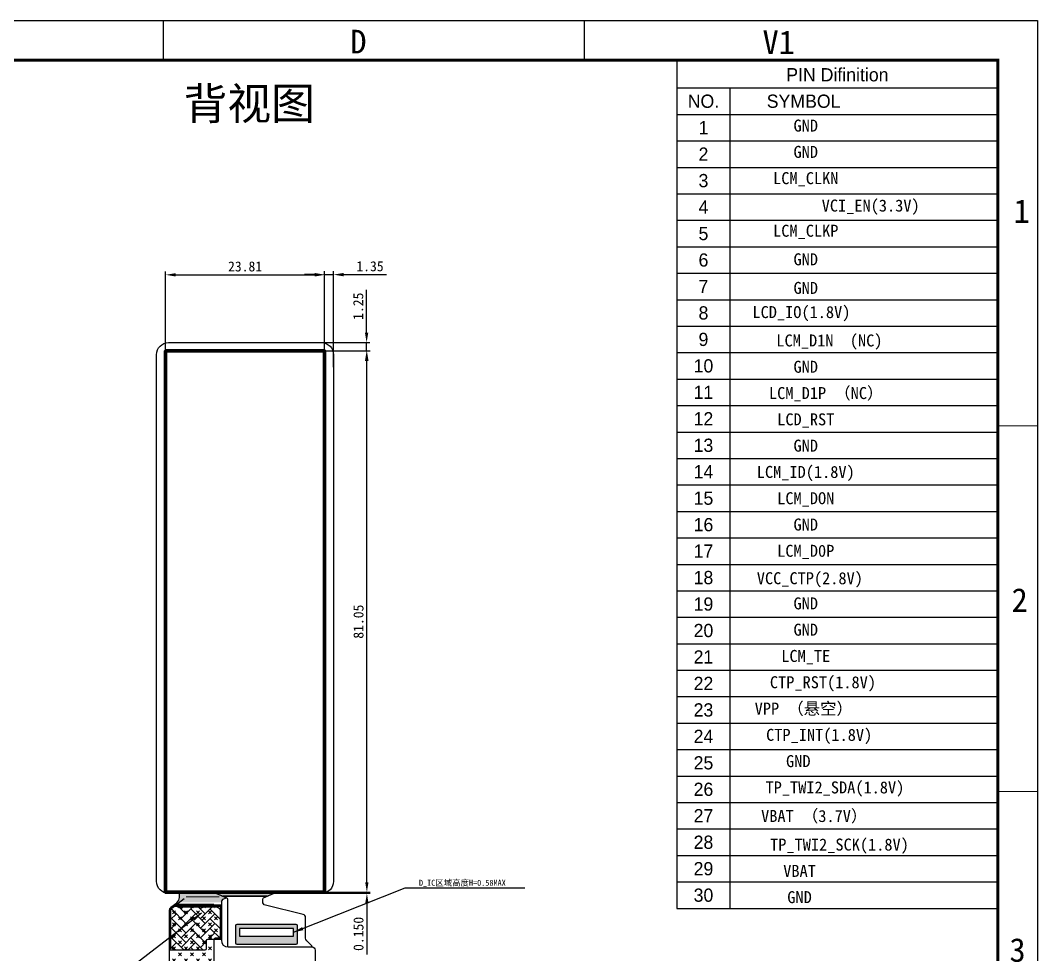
# Model space of a CAD drawing. Header units: millimetres. Extents: x 511 to 867, y 19 to 249.
# Drawn here: x 684.5 to 836.8, y 109.3 to 249.2 of the extents above; entities that cross this region are included whole.
import ezdxf

# ---------------------------------------------------------------- set-up
doc = ezdxf.new("R2010")
doc.units = ezdxf.units.MM
for name, color, linetype in [('03 Solder Resist', 6, 'Continuous'), ('07 Cutline', 4, 'Continuous'), ('AUDIT_I_150619145223-0', 7, 'Continuous'), ('DIM', 3, 'Continuous'), ('Gate1.drawing', 3, 'Continuous'), ('Layout.drawing', 5, 'Continuous'), ('标注', 3, 'Continuous')]:
    doc.layers.add(name, color=color, linetype=linetype)
doc.styles.get("Standard").update_dxf_attribs({"font": ''})
doc.styles.add('TEXTSTYLE_7', font='')
doc.styles.add('宋体', font='')
doc.styles.get('Standard').set_extended_font_data('SimSun')
doc.styles.get('TEXTSTYLE_7').set_extended_font_data('YouYuan')
doc.styles.get('宋体').set_extended_font_data('SimSun')
doc.dimstyles.new('8ISO-25', dxfattribs={"dimtxt": 1.2, "dimasz": 1.5, "dimexe": 1.25, "dimexo": 0.625, "dimgap": 0.25, "dimtad": 1, "dimzin": 1, "dimdsep": 46, "dimtxsty": '宋体', "dimcen": 1.2, "dimclrd": 3, "dimclre": 3, "dimclrt": 3, "dimadec": 0, "dimazin": 0, "dimtol": 1, "dimtp": 0.15, "dimtm": 0.15, "dimtfac": 1, "dimtmove": 0, "dimatfit": 3, "dimfxl": 1, "dimarcsym": 0})
doc.dimstyles.new('GONGCHA', dxfattribs={"dimtxt": 1.5, "dimasz": 1.5, "dimexe": 0.5, "dimexo": 0.5, "dimgap": 0.5, "dimtad": 1, "dimzin": 0, "dimdsep": 46, "dimtxsty": 'Standard', "dimcen": 3.2, "dimclrd": 3, "dimclre": 3, "dimclrt": 3, "dimadec": 0, "dimazin": 0, "dimtol": 1, "dimtfac": 1, "dimtmove": 0, "dimatfit": 3, "dimfxl": 1, "dimtolj": 1, "dimtzin": 0, "dimarcsym": 0})

# ---------------------------------------------------------------- blocks, each defined once
blk = doc.blocks.new('*D692')
at = {"layer": 'Defpoints', "color": 0}
for p in [(730.04, 211.07), (706.24, 196.79), (730.04, 196.79)]:
    blk.add_point(p, dxfattribs=at)
at = {"layer": '标注', "color": 3, "lineweight": -2}
for p, q in [((706.24, 197.29), (706.24, 211.57)), ((707.74, 211.07), (728.54, 211.07)), ((730.04, 197.29), (730.04, 211.57))]:
    blk.add_line(p, q, dxfattribs=at)
at = {"layer": '标注', "color": 3}
for points in [[(707.74, 211.32), (707.74, 210.82), (706.24, 211.07)], [(728.54, 211.32), (728.54, 210.82), (730.04, 211.07)]]:
    blk.add_solid(points, dxfattribs=at)
at = {"layer": '标注', "color": 3, "insert": (718.14, 212.32), "char_height": 1.5, "attachment_point": 5}
blk.add_mtext('\\A1;23.81', dxfattribs=at)
blk = doc.blocks.new('*D693')
at = {"layer": 'Defpoints', "color": 0}
for p in [(730.04, 211.07), (731.39, 211.1), (731.39, 196.75)]:
    blk.add_point(p, dxfattribs=at)
at = {"layer": '标注', "color": 3, "lineweight": -2}
for p, q in [((728.54, 211.1), (727.04, 211.1)), ((730.04, 211.57), (730.04, 211.6)), ((730.04, 211.1), (731.39, 211.1)), ((731.39, 197.25), (731.39, 211.6)), ((732.89, 211.1), (739.3, 211.1))]:
    blk.add_line(p, q, dxfattribs=at)
at = {"layer": '标注', "color": 3}
for points in [[(728.54, 211.35), (728.54, 210.85), (730.04, 211.1)], [(732.89, 211.35), (732.89, 210.85), (731.39, 211.1)]]:
    blk.add_solid(points, dxfattribs=at)
at = {"layer": '标注', "color": 3, "insert": (736.85, 212.35), "char_height": 1.5, "attachment_point": 5}
blk.add_mtext('\\A1;1.35', dxfattribs=at)
blk = doc.blocks.new('*D694')
at = {"layer": 'Defpoints', "color": 0}
for p in [(727.97, 199.67), (736.38, 199.67), (729.41, 118.62)]:
    blk.add_point(p, dxfattribs=at)
at = {"layer": '标注', "color": 3, "lineweight": -2}
for p, q in [((728.47, 199.67), (736.88, 199.67)), ((736.38, 120.12), (736.38, 198.17)), ((729.91, 118.62), (736.88, 118.62))]:
    blk.add_line(p, q, dxfattribs=at)
at = {"layer": '标注', "color": 3}
for points in [[(736.13, 198.17), (736.63, 198.17), (736.38, 199.67)], [(736.13, 120.12), (736.63, 120.12), (736.38, 118.62)]]:
    blk.add_solid(points, dxfattribs=at)
at = {"layer": '标注', "color": 3, "insert": (735.13, 159.14), "char_height": 1.5, "attachment_point": 5, "rotation": 90}
blk.add_mtext('\\A1;81.05', dxfattribs=at)
blk = doc.blocks.new('*D695')
at = {"layer": 'Defpoints', "color": 0}
for p in [(728.45, 200.92), (728.9, 199.67), (736.34, 200.92)]:
    blk.add_point(p, dxfattribs=at)
at = {"layer": '标注', "color": 3, "lineweight": -2}
for p, q in [((736.34, 202.42), (736.34, 208.83)), ((728.95, 200.92), (736.84, 200.92)), ((729.4, 199.67), (736.84, 199.67)), ((736.34, 199.67), (736.34, 200.92)), ((736.34, 198.17), (736.34, 196.67))]:
    blk.add_line(p, q, dxfattribs=at)
at = {"layer": '标注', "color": 3}
for points in [[(736.09, 202.42), (736.59, 202.42), (736.34, 200.92)], [(736.09, 198.17), (736.59, 198.17), (736.34, 199.67)]]:
    blk.add_solid(points, dxfattribs=at)
at = {"layer": '标注', "color": 3, "insert": (735.09, 206.37), "char_height": 1.5, "attachment_point": 5, "rotation": 90}
blk.add_mtext('\\A1;1.25', dxfattribs=at)
blk = doc.blocks.new('*D696')
at = {"layer": 'Defpoints', "color": 0}
for p in [(729.1, 118.47), (736.38, 118.62), (736.38, 118.62)]:
    blk.add_point(p, dxfattribs=at)
at = {"layer": '标注', "color": 3, "lineweight": -2}
for p, q in [((736.38, 120.12), (736.38, 121.62)), ((729.6, 118.47), (736.88, 118.47)), ((736.38, 118.62), (736.38, 118.47)), ((736.38, 116.97), (736.38, 109.31))]:
    blk.add_line(p, q, dxfattribs=at)
at = {"layer": '标注', "color": 3}
for points in [[(736.13, 120.12), (736.63, 120.12), (736.38, 118.62)], [(736.13, 116.97), (736.63, 116.97), (736.38, 118.47)]]:
    blk.add_solid(points, dxfattribs=at)
at = {"layer": '标注', "color": 3, "insert": (735.13, 112.39), "char_height": 1.5, "attachment_point": 5, "rotation": 90}
blk.add_mtext('\\A1;0.150', dxfattribs=at)

msp = doc.modelspace()

# ---------------------------------------------------------------- hatches: boundary and pattern name
h = msp.add_hatch(color=2)
h.dxf.hatch_style = 1
h.paths.add_polyline_path([(713.6953, 118.6151, 0.15021234), (713.8727, 118.4609), (714.8778, 118.0151), (721.404, 118.0151), (722.409, 118.4609, 0.15021234), (722.5864, 118.6151)])
at = {"lineweight": -3}
h = msp.add_hatch(dxfattribs=at)
h.set_pattern_fill('CROSS', scale=0.05)
h.set_pattern_definition([(135, (728.3898, -2.2504), (0.898026, 0.898026), [0.635, -0.635]), (45, (727.9409, -2.2504), (0.898026, -0.898026), [0.635, -0.635])])
h.paths.add_polyline_path([(727.9409, 92.0175, -0.41421356), (727.6409, 91.7175), (707.3369, 91.7175, -0.41421356), (707.0369, 92.0175), (707.0369, 115.9909, -0.23488896), (707.1558, 116.2301), (707.5687, 116.5427), (714.3854, 116.5427), (714.3854, 111.9427, -0.41421356), (714.1854, 111.7427), (713.6854, 111.7427, 0.41421356), (713.4854, 111.5427), (713.4854, 105.9251, 0.41421356), (713.6854, 105.7251), (726.5409, 105.7251, -0.41421356), (726.7409, 105.5251), (726.7409, 97.7911, 0.41421356), (727.3409, 97.1911), (727.6409, 97.1911, -0.41421356), (727.9409, 96.8911)])
h = msp.add_hatch(color=4)
h.dxf.hatch_style = 1
h.paths.add_polyline_path([(716.7079, 113.6181), (716.7079, 111.0321, 0.41421356), (716.9079, 110.8321), (725.7879, 110.8321, 0.41421356), (725.9879, 111.0321), (725.9879, 113.6181, 0.41421356), (725.7879, 113.8181), (716.9079, 113.8181, 0.41421356)])
h.paths.add_polyline_path([(717.3079, 113.2181), (717.3079, 112.0321), (725.3879, 112.0321), (725.3879, 113.2181)], flags=16)
at = {"layer": '标注'}
h = msp.add_hatch(color=256, dxfattribs=at)
h.paths.add_polyline_path([(715.4215, 117.7756, 0.08272514), (715.3666, 117.8117), (713.8729, 118.4743, -0.13999129), (713.7042, 118.6151), (708.3209, 118.6151), (708.3209, 117.8601, -0.20657135), (708.0068, 117.1325), (714.5855, 117.1325, -0.3069744), (714.9127, 117.5884)])
edge = h.paths.add_edge_path()
edge.add_arc((707.2356, 117.8803), 1.0854, 296.698196, 358.936781)
edge = h.paths.add_edge_path()
edge.add_line((708.3209, 117.8601), (708.3209, 118.6151))
edge = h.paths.add_edge_path(flags=17)
edge.add_line((715.4215, 117.7756), (714.9127, 117.5884))
edge = h.paths.add_edge_path(flags=17)
edge.add_arc((715.0854, 117.1191), 0.5, 110.201097, 178.461679)
edge = h.paths.add_edge_path()
edge.add_line((708.3209, 118.6151), (713.7042, 118.6151))
edge = h.paths.add_edge_path()
edge.add_arc((715.1188, 117.0751), 0.5531, 111.881088, 195.370199)
edge = h.paths.add_edge_path()
edge.add_line((707.7233, 116.9106), (714.5855, 116.9286))
edge = h.paths.add_edge_path()
edge.add_arc((714.035, 118.8399), 0.4, 211.910444, 246.081098)
edge.add_line((713.8729, 118.4743), (715.3666, 117.8117))
edge.add_arc((715.2855, 117.6289), 0.2, 47.164964, 66.081098, ccw=False)
h = msp.add_hatch(dxfattribs=at)
h.set_pattern_fill('AR-HBONE', color=3, scale=0.01, style=0)
h.set_pattern_definition([(135, (2272.5689, -361.6338), (-1e-16, 1.436841), [3.048, -1.016]), (45, (2271.8505, -360.9154), (-1e-16, 1.436841), [3.048, -1.016])])
h.paths.add_polyline_path([(706.9369, 115.9909, -0.23488896), (707.0954, 116.3099), (707.6672, 116.7427), (714.4854, 116.7427), (714.4854, 111.5427), (712.5023, 111.5427, 0.41421356), (712.3023, 111.3427), (712.3023, 110.1419, -0.41421356), (712.1023, 109.9419), (706.9369, 109.9419)])

# ---------------------------------------------------------------- linework, layer by layer
at = {"color": 0, "lineweight": 25}
for p, q in [((510.7149, 249.1761), (836.8348, 249.1761)), ((705.9108, 243.2251), (705.9108, 249.1761)), ((768.9924, 243.2251), (768.9924, 249.1761)), ((836.8348, 249.1761), (836.8348, 19.464)), ((830.8837, 243.2251), (516.666, 243.2251)), ((830.8837, 25.4151), (830.8837, 243.2251))]:
    msp.add_line(p, q, dxfattribs=at)
at = {"color": 7, "lineweight": 0}
for p, q in [((830.8837, 243.2251), (807.3114, 243.2251)), ((830.8837, 143.9695), (830.8837, 243.2251)), ((830.8837, 155.6981), (830.8837, 243.2251))]:
    msp.add_line(p, q, dxfattribs=at)
at = {"color": 7, "lineweight": 15}
for p, q in [((830.8837, 188.475), (836.8348, 188.475)), ((830.8837, 133.7249), (836.8348, 133.7249))]:
    msp.add_line(p, q, dxfattribs=at)
at = {"color": 7, "lineweight": -3}
for p, q in [((707.0369, 110.1419), (707.0369, 115.9909)), ((707.1558, 116.2301), (707.5687, 116.5427)), ((707.5687, 116.5427), (714.3854, 116.5427))]:
    msp.add_line(p, q, dxfattribs=at)
at = {"color": 6, "lineweight": -3}
for p, q in [((707.1558, 116.2301), (707.5687, 116.5427)), ((707.5687, 116.5427), (714.3854, 116.5427)), ((714.3854, 116.5427), (714.3854, 111.9427)), ((713.4854, 111.5427), (713.4854, 105.9251)), ((714.1854, 111.7427), (713.6854, 111.7427))]:
    msp.add_line(p, q, dxfattribs=at)
at = {"color": 0, "lineweight": 25, "const_width": 0.4648}
msp.add_lwpolyline([(830.8837, 25.4151), (516.666, 25.4151), (516.666, 243.2251), (830.8837, 243.2251)], close=True, dxfattribs=at)
at = {"color": 251, "true_color": 0x636466}
msp.add_lwpolyline([(729.5909, 118.4651), (706.6909, 118.4651, -0.41421356), (704.8909, 120.2651), (704.8909, 199.1171, -0.41421356), (706.6909, 200.9171), (729.5909, 200.9171, -0.41421356), (731.3909, 199.1171), (731.3909, 120.2651, -0.41421356)], format="xyb", close=True, dxfattribs=at)
at = {"color": 7, "linetype": 'Continuous'}
msp.add_lwpolyline([(706.2369, 118.6151), (706.2369, 199.6671), (730.0449, 199.6671), (730.0449, 118.6151)], close=True, dxfattribs=at)
at = {"color": 32}
for points in [[(728.1414, 99.3972), (728.1409, 92.0175, -0.41421356), (727.6409, 91.5175), (707.3369, 91.5175, -0.41421356), (706.8369, 92.0175), (706.8369, 115.9909, -0.23488896), (707.0351, 116.3896), (707.9244, 117.0628, 0.23488896), (708.3209, 117.8601), (708.3209, 118.6151)], [(715.4105, 117.7715), (714.9127, 117.5884, 0.31433437), (714.5854, 117.1191), (714.5854, 111.4329, 0.41421356), (715.5854, 110.4329), (728.1409, 110.4329, -0.41421356), (728.6409, 109.9329), (728.6409, 107.4911, -0.41421356)]]:
    msp.add_lwpolyline(points, format="xyb", dxfattribs=at)
at = {"color": 2}
msp.add_lwpolyline([(713.8727, 118.4609), (714.8778, 118.0151), (721.404, 118.0151), (722.409, 118.4609, 0.15021234), (722.5864, 118.6151), (713.6953, 118.6151, 0.15021234)], format="xyb", close=True, dxfattribs=at)
at = {"color": 3, "lineweight": -3}
msp.add_lwpolyline([(712.5023, 111.5427, 0.41421356), (712.3023, 111.3427), (712.3023, 110.1419, -0.41421356), (712.1023, 109.9419), (706.9369, 109.9419), (706.9369, 115.9909, -0.23488896), (707.0954, 116.3099), (707.5333, 116.6413, -0.16342436), (707.8351, 116.7427), (714.4854, 116.7427), (714.4854, 111.5427)], format="xyb", close=True, dxfattribs=at)
at = {"color": 4}
msp.add_lwpolyline([(725.9879, 111.0321), (725.9879, 113.6181, 0.41421356), (725.7879, 113.8181), (716.9079, 113.8181, 0.41421356), (716.7079, 113.6181), (716.7079, 111.0321, 0.41421356), (716.9079, 110.8321), (725.7879, 110.8321, 0.41421356)], format="xyb", close=True, dxfattribs=at)
msp.add_lwpolyline([(725.3879, 112.0321), (725.3879, 113.2181), (717.3079, 113.2181), (717.3079, 112.0321)], close=True, dxfattribs=at)
at = {"color": 7, "lineweight": -3}
msp.add_arc((707.3369, 115.9909), 0.3, 127.125913, 180, dxfattribs=at)
at = {"color": 6, "lineweight": -3}
for centre, radius, start, end in [((707.3369, 115.9909), 0.3, 127.125913, 180), ((713.6854, 111.5427), 0.2, 90, 180), ((714.1854, 111.9427), 0.2, 270, 360)]:
    msp.add_arc(centre, radius, start, end, dxfattribs=at)
at = {"layer": '03 Solder Resist'}
msp.add_line((721.404, 118.0151), (714.8778, 118.0151), dxfattribs=at)
msp.add_lwpolyline([(721.404, 118.0151), (714.8778, 118.0151)], dxfattribs=at)
at = {"layer": '07 Cutline'}
for points in [[(713.6953, 118.6151, 0.15021234), (713.8727, 118.4609), (715.3664, 117.7983, -0.29659844), (715.4854, 117.6155), (715.4854, 110.4329)], [(728.2038, 110.4329, 0.16540014), (728.0523, 110.717), (727.3659, 111.3606, -0.20729939), (727.2079, 111.7254), (727.2079, 114.8206, 0.34521993), (726.8273, 115.3061), (721.1769, 116.6958, -0.34521993), (720.7964, 117.1813), (720.7964, 117.6155, -0.29659844), (720.9153, 117.7983), (722.409, 118.4609, 0.15021234), (722.5864, 118.6151)]]:
    msp.add_lwpolyline(points, format="xyb", dxfattribs=at)
at = {"layer": 'AUDIT_I_150619145223-0', "lineweight": 0}
msp.add_line((836.8348, 174.4964), (836.8348, 19.464), dxfattribs=at)
at = {"layer": 'DIM', "color": 7, "linetype": 'Continuous'}
msp.add_line((782.8126, 243.2247), (782.8149, 116.2087), dxfattribs=at)
at = {"layer": 'DIM', "color": 7}
msp.add_line((782.8149, 116.2087), (830.8837, 116.2087), dxfattribs=at)
at = {"layer": 'DIM', "color": 7, "linetype": 'Continuous', "flags": 128}
for points in [[(782.8237, 239.0516), (830.884, 239.0516)], [(788.7169, 239.0516), (830.884, 239.0516)], [(790.749, 239.0516), (790.749, 116.2087)], [(782.8237, 235.089), (830.8842, 235.089)], [(782.8232, 231.1256), (830.8845, 231.1256)], [(782.8237, 231.1263), (830.8845, 231.1263)], [(782.8237, 227.1637), (830.8847, 227.1637)], [(782.8237, 223.201), (830.885, 223.201)], [(782.8237, 219.2384), (830.8852, 219.2384)], [(782.8237, 215.2757), (830.8855, 215.2757)], [(782.8237, 211.3131), (830.8857, 211.3131)], [(782.8237, 207.3504), (830.886, 207.3504)], [(782.8237, 203.3878), (830.8862, 203.3878)], [(782.8237, 199.4251), (830.8865, 199.4251)], [(782.8237, 195.4625), (830.8867, 195.4625)], [(782.8237, 191.4998), (830.887, 191.4998)], [(782.8237, 187.5372), (830.8872, 187.5372)], [(782.8237, 183.5745), (830.8875, 183.5745)], [(782.8237, 179.6119), (830.8877, 179.6119)], [(782.8237, 175.6492), (830.888, 175.6492)], [(782.8237, 171.6866), (830.8882, 171.6866)], [(782.8237, 167.7239), (830.8885, 167.7239)], [(782.8237, 163.7613), (830.8887, 163.7613)], [(782.8237, 159.7986), (830.889, 159.7986)], [(782.8237, 155.836), (830.8892, 155.836)], [(782.8237, 151.8733), (830.8895, 151.8733)], [(782.8237, 147.9107), (830.8897, 147.9107)], [(782.8237, 143.948), (830.8899, 143.948)], [(782.8237, 139.9854), (830.8902, 139.9854)], [(782.8237, 136.0227), (830.8904, 136.0227)], [(782.8237, 132.0601), (830.8907, 132.0601)], [(782.8237, 128.0974), (830.8909, 128.0974)], [(782.8237, 124.1348), (830.8912, 124.1348)], [(782.8237, 120.1721), (830.8914, 120.1721)]]:
    msp.add_lwpolyline(points, dxfattribs=at)
at = {"layer": 'Layout.drawing', "color": 125, "linetype": 'Continuous', "lineweight": 100}
msp.add_lwpolyline([(730.0449, 118.6151), (706.2369, 118.6151), (706.2369, 199.6671), (730.0449, 199.6671)], close=True, dxfattribs=at)
msp.add_lwpolyline([(730.0449, 118.6151), (706.2369, 118.6151), (706.2369, 199.6671), (730.0449, 199.6671)], close=True, dxfattribs=at)
at = {"layer": '标注', "color": 1}
msp.add_line((707.1994, 116.314), (709.0022, 117.6927), dxfattribs=at)
at = {"layer": '标注', "color": 0, "const_width": 0.15}
msp.add_lwpolyline([(709.2908, 117.9227), (714.2994, 117.9227)], dxfattribs=at)
at = {"layer": '标注', "color": 4, "const_width": 0.6}
msp.add_lwpolyline([(713.4994, 116.5927), (707.9994, 116.5927)], dxfattribs=at)

# ---------------------------------------------------------------- texts
at = {"color": 0, "lineweight": 25, "attachment_point": 1}
for s, insert, char_height, width in [('D', (733.9175, 247.7609), 3.5423, 32.297409), ('V1', (795.638, 247.6603), 3.54232, 22.204474)]:
    msp.add_mtext(s, dxfattribs=dict(at, insert=insert, char_height=char_height, width=width))
at = {"color": 7, "linetype": 'Continuous', "char_height": 1.79712, "attachment_point": 2}
for s, insert, width in [('GND', (802.1075, 234.318), 12.971355), ('GND', (802.1075, 230.3815), 12.971355), ('LCM_CLKN', (802.1075, 226.4449), 12.971355), ('VCI_EN{\\C1;(3.3V)}', (811.8287, 222.3429), 47.011502), ('LCM_CLKP', (802.1075, 218.5718), 12.971355), ('GND', (802.1075, 214.293), 12.971355), ('GND', (802.1075, 210.0141), 12.971355), ('LCD_IO{\\C1;(1.8V)}', (801.4583, 206.3913), 12.971355), ('LCM_D1N  {\\C1;(NC)}', (805.6499, 202.141), 36.832884), ('GND', (802.1075, 198.2045), 12.971355), ('     LCM_D1P {\\fSimSun|b0|i0|c134|p2;\\C1;（NC）}', (802.1075, 194.2679), 39.13279), ('LCD_RST', (802.1075, 190.3314), 12.971355), ('GND', (802.1075, 186.3948), 12.971355), ('{\\C1;LCM_ID(1.8V)}', (802.1075, 182.4583), 12.971355), ('LCM_DON', (802.1075, 178.5217), 12.971355), ('GND', (802.1075, 174.5852), 12.971355), ('LCM_D0P', (802.1075, 170.6486), 12.971355), ('VCC_CTP{\\C1;(2.8V)}', (802.7221, 166.5434), 12.971355), ('GND', (802.1075, 162.7755), 12.971355), ('GND', (802.1075, 158.839), 12.971355), ('LCM_TE', (802.1075, 154.9024), 12.971355), ('CTP_RST{\\C1;(1.8V)}', (804.681, 150.9659), 12.971355), ('{\\C1;VPP \\fSimSun|b0|i0|c134|p2;（悬空）}', (801.8046, 147.0293), 37.477981), ('CTP_INT{\\C1;(1.8V)}', (804.1159, 143.0928), 12.971355), ('GND', (800.9912, 139.1562), 14.594379), ('TP_TWI2_SDA{\\C1;(1.8V)}', (806.4752, 135.2197), 14.594379), ('VBAT {\\fSimSun|b0|i0|c134|p2;（3.7V）}', (803.3701, 130.9408), 28.358935), ('TP_TWI2_SCK{\\C1;(1.8V)}', (807.1556, 126.662), 14.594379), ('VBAT', (801.1784, 122.7254), 14.594379), ('GND', (801.1784, 118.7889), 14.594379)]:
    msp.add_mtext(s, dxfattribs=dict(at, insert=insert, width=width))
at = {"color": 7, "lineweight": 15, "char_height": 3.5423, "attachment_point": 1}
for s, insert, width in [('1', (833.2445, 222.3833), 3.254983), ('2', (832.9363, 164.1537), 10.869083)]:
    msp.add_mtext(s, dxfattribs=dict(at, insert=insert, width=width))
at = {"color": 0, "lineweight": 15, "insert": (832.6205, 111.7562), "char_height": 3.5423, "width": 11.323138, "attachment_point": 1}
msp.add_mtext('3', dxfattribs=at)
at = {"layer": 'DIM', "color": 7, "linetype": 'Continuous', "attachment_point": 2, "line_spacing_factor": 0.9, "style": 'TEXTSTYLE_7'}
for s, insert, char_height, width in [('PIN Difinition', (806.8414, 242.0229), 1.981325, 25.721509), ('PIN Difinition', (806.8419, 242.0236), 1.981325, 25.721509), ('NO.', (786.7859, 238.0602), 1.98132, 4.248925), ('NO.', (786.7864, 238.0609), 1.98132, 4.248925), ('SYMBOL', (801.7849, 238.0602), 1.98132, 8.497849), ('SYMBOL', (801.7849, 238.0602), 1.98132, 8.497849), ('SYMBOL', (801.7854, 238.0609), 1.98132, 8.497849), ('SYMBOL', (801.7854, 238.0609), 1.98132, 8.497849), ('1', (786.7859, 234.0976), 1.9813, 1.416308), ('1', (786.7864, 234.0983), 1.9813, 1.416308), ('2', (786.7859, 230.1349), 1.9813, 1.416308), ('2', (786.7864, 230.1356), 1.9813, 1.416308), ('3', (786.7859, 226.1723), 1.9813, 1.416308), ('3', (786.7864, 226.173), 1.9813, 1.416308), ('4', (786.7859, 222.2096), 1.9813, 1.416308), ('4', (786.7864, 222.2103), 1.9813, 1.416308), ('5', (786.7859, 218.247), 1.9813, 1.416308), ('5', (786.7864, 218.2477), 1.9813, 1.416308), ('6', (786.7859, 214.2843), 1.9813, 1.416308), ('6', (786.7864, 214.285), 1.9813, 1.416308), ('7', (786.7859, 210.3217), 1.9813, 1.416308), ('7', (786.7864, 210.3224), 1.9813, 1.416308), ('8', (786.7859, 206.359), 1.9813, 1.416308), ('8', (786.7864, 206.3597), 1.9813, 1.416308), ('9', (786.7859, 202.3964), 1.9813, 1.416308), ('9', (786.7864, 202.3971), 1.9813, 1.416308), ('10', (786.7859, 198.4337), 1.98132, 2.832616), ('10', (786.7864, 198.4344), 1.98132, 2.832616), ('11', (786.7859, 194.4711), 1.98132, 2.832616), ('11', (786.7864, 194.4718), 1.98132, 2.832616), ('12', (786.7859, 190.5084), 1.98132, 2.832616), ('12', (786.7864, 190.5091), 1.98132, 2.832616), ('13', (786.7859, 186.5458), 1.98132, 2.832616), ('13', (786.7864, 186.5465), 1.98132, 2.832616), ('14', (786.7859, 182.5831), 1.98132, 2.832616), ('14', (786.7864, 182.5838), 1.98132, 2.832616), ('15', (786.7859, 178.6205), 1.98132, 2.832616), ('15', (786.7864, 178.6212), 1.98132, 2.832616), ('16', (786.7859, 174.6578), 1.98132, 2.832616), ('16', (786.7864, 174.6585), 1.98132, 2.832616), ('17', (786.7859, 170.6952), 1.98132, 2.832616), ('17', (786.7864, 170.6959), 1.98132, 2.832616), ('18', (786.7859, 166.7325), 1.98132, 2.832616), ('18', (786.7864, 166.7332), 1.98132, 2.832616), ('19', (786.7859, 162.7699), 1.98132, 2.832616), ('19', (786.7864, 162.7706), 1.98132, 2.832616), ('20', (786.7859, 158.8072), 1.98132, 2.832616), ('20', (786.7864, 158.8079), 1.98132, 2.832616), ('21', (786.7859, 154.8446), 1.98132, 2.832616), ('21', (786.7864, 154.8453), 1.98132, 2.832616), ('22', (786.7859, 150.8819), 1.98132, 2.832616), ('22', (786.7864, 150.8826), 1.98132, 2.832616), ('23', (786.7859, 146.9193), 1.98132, 2.832616), ('23', (786.7864, 146.92), 1.98132, 2.832616), ('24', (786.7859, 142.9566), 1.98132, 2.832616), ('24', (786.7864, 142.9574), 1.98132, 2.832616), ('25', (786.7859, 138.994), 1.98132, 2.832616), ('25', (786.7864, 138.9947), 1.98132, 2.832616), ('26', (786.7859, 135.0313), 1.98132, 2.832616), ('26', (786.7864, 135.0321), 1.98132, 2.832616), ('27', (786.7859, 131.0687), 1.98132, 2.832616), ('27', (786.7864, 131.0694), 1.98132, 2.832616), ('28', (786.7859, 127.106), 1.98132, 2.832616), ('28', (786.7864, 127.1068), 1.98132, 2.832616), ('29', (786.7859, 123.1434), 1.98132, 2.832616), ('29', (786.7864, 123.1441), 1.98132, 2.832616), ('30', (786.7859, 119.1807), 1.98132, 2.832616), ('30', (786.7864, 119.1815), 1.98132, 2.832616)]:
    msp.add_mtext(s, dxfattribs=dict(at, insert=insert, char_height=char_height, width=width))
at = {"layer": 'DIM', "color": 0, "lineweight": 5, "insert": (750.6805, 119.9533), "char_height": 0.9, "width": 19.966868, "attachment_point": 5}
msp.add_mtext('{\\f宋体|b0|i0|c134|p2;D_IC区域高度}H=0.58MAX', dxfattribs=at)
at = {"layer": 'Gate1.drawing', "lineweight": -3, "insert": (718.7652, 236.4449), "char_height": 4.8, "width": 65.441332, "attachment_point": 5}
msp.add_mtext('{\\C6;背视图}', dxfattribs=at)

# ---------------------------------------------------------------- dimensions: what is measured, and where the dimension line sits
at = {"layer": '标注'}
for base, p1, p2, picture, middle in [((730.0449, 211.0729), (706.2369, 196.7871), (730.0449, 196.7871), '*D692', (718.1409, 212.3229)), ((731.3909, 211.1029), (730.0449, 211.0729), (731.3909, 196.7499), '*D693', (736.8476, 212.3529))]:
    dim = msp.add_linear_dim(base=base, p1=p1, p2=p2, dimstyle='GONGCHA', override={"dimtol": 0}, dxfattribs=at)
    dim.commit()
    dim.dimension.update_dxf_attribs({"geometry": picture, "text_midpoint": middle})
for base, p1, p2, picture, middle in [((736.3423, 200.9171), (728.8954, 199.6671), (728.4468, 200.9171), '*D695', (735.0923, 206.3738)), ((736.379, 199.6671), (729.4139, 118.6151), (727.9691, 199.6671), '*D694', (735.129, 159.1411))]:
    dim = msp.add_linear_dim(base=base, p1=p1, p2=p2, angle=90, dimstyle='GONGCHA', override={"dimtol": 0}, dxfattribs=at)
    dim.commit()
    dim.dimension.update_dxf_attribs({"geometry": picture, "text_midpoint": middle})
dim = msp.add_linear_dim(base=(736.379, 118.6151), p1=(729.0978, 118.4651), p2=(736.379, 118.6151), angle=90, dimstyle='GONGCHA', override={"dimdec": 3, "dimtol": 0}, dxfattribs=at)
dim.commit()
dim.dimension.update_dxf_attribs({"geometry": '*D696', "text_midpoint": (736.379, 112.3883), "dimtype": 160})

# ---------------------------------------------------------------- leaders
at = {"layer": 'Gate1.drawing', "lineweight": -3}
for points in [[(725.3879, 112.6251), (742.106, 119.2946), (760.0523, 119.2946)], [(711.6142, 115.4698), (699.8668, 106.4579), (687.1129, 106.4579)]]:
    msp.add_leader(points, dimstyle='8ISO-25', override={"dimgap": 0.25, "dimtad": 0}, dxfattribs=at)

doc.saveas('drawing.dxf')
